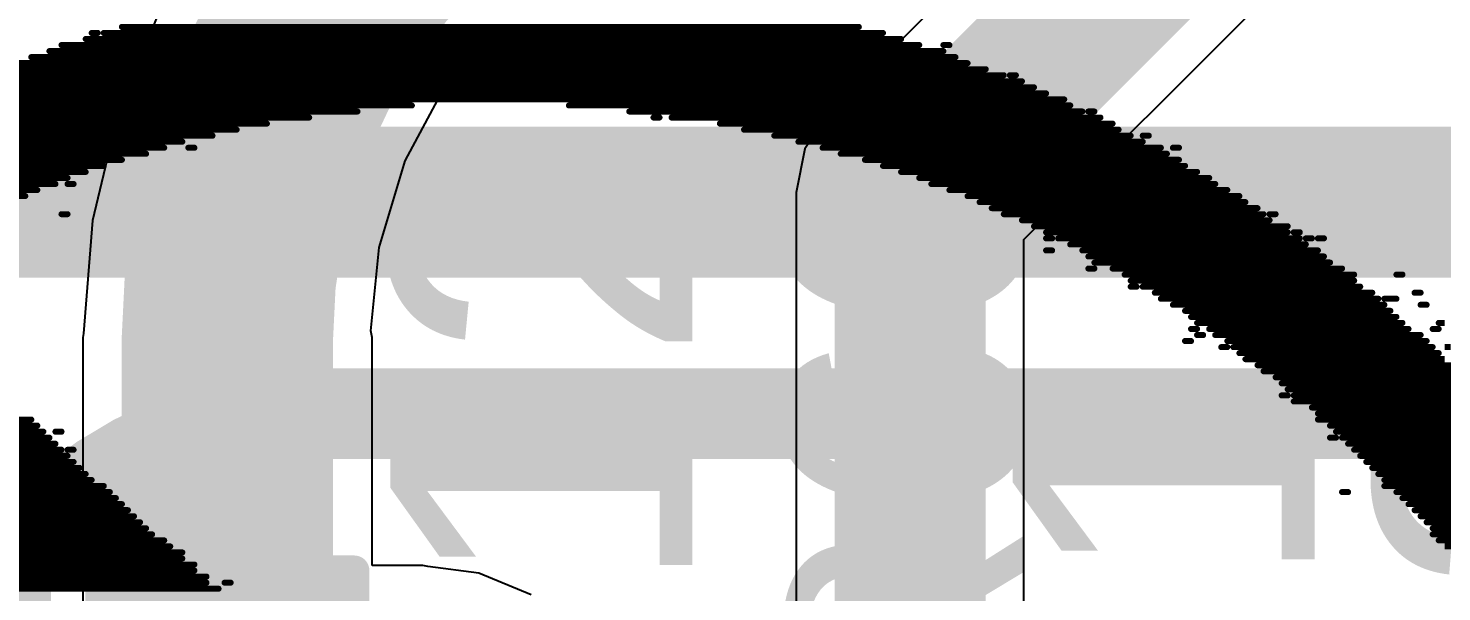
# Model space of a CAD drawing. Header units: millimetres. Extents: x -41 to 155, y -111 to 87.
# Drawn here: x 2.63 to 8.58, y 14.44 to 16.81 of the extents above; entities that cross this region are included whole.
import ezdxf

# ---------------------------------------------------------------- set-up
doc = ezdxf.new("R2010")
doc.units = ezdxf.units.MM
for name, color, linetype in [('BottomLayer', 5, 'Continuous'), ('BottomOverlay', 54, 'Continuous'), ('Mechanical1', 6, 'Continuous'), ('Mechanical2', 216, 'Continuous'), ('TopLayer', 1, 'Continuous'), ('TopOverlay', 2, 'Continuous'), ('TopPaste', 8, 'Continuous'), ('TopSolder', 216, 'Continuous')]:
    doc.layers.add(name, color=color, linetype=linetype)
doc.styles.add('Arial', font='', dxfattribs={"height": 0.2})
doc.styles.get('Arial').set_extended_font_data('Arial')

# ---------------------------------------------------------------- blocks, each defined once
blk = doc.blocks.new('R___0603_43')
at = {"layer": 'TopLayer'}
for points in [[(-0.381, 0.4445), (-0.381, -0.4445), (-1.143, -0.4445), (-1.143, 0.4445)], [(1.143, 0.4445), (1.143, -0.4445), (0.381, -0.4445), (0.381, 0.4445)]]:
    blk.add_hatch(color=1, dxfattribs=at).paths.add_polyline_path(points)
at = {"layer": 'TopPaste'}
for points in [[(-0.381, 0.4445), (-0.381, -0.4445), (-1.143, -0.4445), (-1.143, 0.4445)], [(1.143, 0.4445), (1.143, -0.4445), (0.381, -0.4445), (0.381, 0.4445)]]:
    blk.add_hatch(color=8, dxfattribs=at).paths.add_polyline_path(points)
at = {"layer": 'TopSolder'}
for points in [[(-0.2794, 0.5461), (-0.2794, -0.5461), (-1.2446, -0.5461), (-1.2446, 0.5461)], [(1.2446, 0.5461), (1.2446, -0.5461), (0.2794, -0.5461), (0.2794, 0.5461)]]:
    blk.add_hatch(color=216, dxfattribs=at).paths.add_polyline_path(points)
at = {"layer": 'TopOverlay', "const_width": 0.127}
for points in [[(-1.2192, 0.5334), (1.2192, 0.5334)], [(-1.2192, 0.5334), (-1.2192, -0.5334)], [(1.2192, 0.5334), (1.2192, -0.5334)], [(-1.2192, -0.5334), (1.2192, -0.5334)]]:
    blk.add_lwpolyline(points, dxfattribs=at)
at = {"layer": 'TopOverlay', "const_width": 0.0635}
for points in [[(-1.25095, 0.5334, 1), (-1.18745, 0.5334, 1)], [(-1.25095, 0.5334, 1), (-1.18745, 0.5334, 1)], [(1.18745, 0.5334, 1), (1.25095, 0.5334, 1)], [(1.18745, 0.5334, 1), (1.25095, 0.5334, 1)], [(-1.25095, -0.5334, 1), (-1.18745, -0.5334, 1)], [(-1.25095, -0.5334, 1), (-1.18745, -0.5334, 1)], [(1.18745, -0.5334, 1), (1.25095, -0.5334, 1)], [(1.18745, -0.5334, 1), (1.25095, -0.5334, 1)]]:
    blk.add_lwpolyline(points, format="xyb", close=True, dxfattribs=at)

msp = doc.modelspace()

# ---------------------------------------------------------------- linework, layer by layer
at = {"layer": 'BottomLayer'}
for points, const_width in [([(1.5185, 16.0782), (11.3719, 16.0782)], 0.635), ([(3.8575, 15.1892), (9.7166, 15.1892)], 0.381), ([(-9.7463, 2.2679), (2.6924, 14.7066)], 0.381)]:
    msp.add_lwpolyline(points, dxfattribs=dict(at, const_width=const_width))
at = {"layer": 'BottomLayer', "const_width": 0.381}
msp.add_lwpolyline([(2.6924, 14.7066, -0.198912), (3.8575, 15.1892)], format="xyb", dxfattribs=at)
at = {"layer": 'BottomLayer', "const_width": 0.1905}
for points in [[(3.7623, 15.1892, 1), (3.9528, 15.1892, 1)], [(3.7623, 15.1892, 1), (3.9528, 15.1892, 1)], [(2.5972, 14.7066, 1), (2.7877, 14.7066, 1)], [(2.5972, 14.7066, 1), (2.7877, 14.7066, 1)]]:
    msp.add_lwpolyline(points, format="xyb", close=True, dxfattribs=at)
at = {"layer": 'BottomOverlay', "const_width": 0.0254}
for points in [[(3.0258, 16.8148), (6.1246, 16.8148)], [(2.8734, 16.764), (6.3024, 16.764)], [(2.8988, 16.7894), (2.9242, 16.7894)], [(2.9496, 16.7894), (6.2262, 16.7894)], [(2.721, 16.7132), (6.4802, 16.7132)], [(2.7718, 16.7386), (6.3786, 16.7386)], [(6.4802, 16.7386), (6.5056, 16.7386)], [(2.5178, 16.637), (6.658, 16.637)], [(2.5686, 16.6624), (6.5818, 16.6624)], [(2.6448, 16.6878), (6.531, 16.6878)], [(2.3654, 16.5862), (6.8104, 16.5862)], [(2.4416, 16.6116), (6.7342, 16.6116)], [(6.7596, 16.6116), (6.785, 16.6116)], [(2.2638, 16.5354), (6.912, 16.5354)], [(2.3146, 16.5608), (6.8612, 16.5608)], [(2.086, 16.4592), (4.0164, 16.4592)], [(2.1622, 16.4846), (4.245, 16.4846)], [(2.1876, 16.51), (6.9882, 16.51)], [(4.9054, 16.4846), (7.0136, 16.4846)], [(5.1594, 16.4592), (7.0644, 16.4592)], [(7.0898, 16.4592), (7.1152, 16.4592)], [(1.959, 16.4084), (3.6354, 16.4084)], [(2.0606, 16.4338), (3.8132, 16.4338)], [(5.261, 16.4338), (5.2864, 16.4338)], [(5.3372, 16.4338), (7.1406, 16.4338)], [(5.5404, 16.4084), (7.1914, 16.4084)], [(1.832, 16.3322), (3.2798, 16.3322)], [(1.9082, 16.3576), (3.4068, 16.3576)], [(1.9336, 16.383), (3.5084, 16.383)], [(5.642, 16.383), (7.2168, 16.383)], [(5.769, 16.3576), (7.2676, 16.3576)], [(5.8706, 16.3322), (7.3184, 16.3322)], [(7.3184, 16.3576), (7.3438, 16.3576)], [(1.7558, 16.2814), (3.1274, 16.2814)], [(1.8066, 16.3068), (3.2036, 16.3068)], [(3.3052, 16.3068), (3.3306, 16.3068)], [(5.9722, 16.3068), (7.3946, 16.3068)], [(6.0484, 16.2814), (7.42, 16.2814)], [(7.4454, 16.3068), (7.4708, 16.3068)], [(1.6796, 16.2306), (2.9496, 16.2306)], [(1.705, 16.256), (3.0258, 16.256)], [(6.15, 16.256), (7.4708, 16.256)], [(6.2262, 16.2306), (7.4962, 16.2306)], [(1.5272, 16.1544), (2.7464, 16.1544)], [(1.578, 16.1798), (2.7972, 16.1798)], [(1.6288, 16.2052), (2.8734, 16.2052)], [(2.7972, 16.1544), (2.8226, 16.1544)], [(6.3024, 16.2052), (7.547, 16.2052)], [(6.3786, 16.1798), (7.5978, 16.1798)], [(6.4294, 16.1544), (7.6232, 16.1544)], [(-0.6064, 16.1036), (2.6194, 16.1036)], [(-0.581, 16.129), (2.6702, 16.129)], [(6.5056, 16.129), (7.674, 16.129)], [(6.5818, 16.1036), (7.7248, 16.1036)], [(6.6326, 16.0782), (7.7502, 16.0782)], [(6.6834, 16.0528), (7.801, 16.0528)], [(2.7718, 16.0274), (2.7972, 16.0274)], [(6.7342, 16.0274), (7.8264, 16.0274)], [(6.8104, 16.002), (7.8518, 16.002)], [(6.8612, 15.9766), (7.928, 15.9766)], [(7.8518, 16.0274), (7.8772, 16.0274)], [(6.912, 15.9512), (7.928, 15.9512)], [(6.912, 15.9258), (6.9374, 15.9258)], [(6.9628, 15.9258), (7.9788, 15.9258)], [(7.9534, 15.9512), (7.9788, 15.9512)], [(8.0042, 15.9258), (8.0296, 15.9258)], [(8.055, 15.9258), (8.0804, 15.9258)], [(6.912, 15.875), (6.9374, 15.875)], [(7.0136, 15.9004), (8.0042, 15.9004)], [(7.0644, 15.875), (8.055, 15.875)], [(7.0898, 15.8496), (8.0804, 15.8496)], [(7.0898, 15.7988), (7.1152, 15.7988)], [(7.1152, 15.8242), (8.1058, 15.8242)], [(7.1914, 15.7988), (8.1566, 15.7988)], [(7.2422, 15.7734), (8.2074, 15.7734)], [(7.2676, 15.748), (8.2074, 15.748)], [(8.3852, 15.7734), (8.4106, 15.7734)], [(7.2676, 15.7226), (7.293, 15.7226)], [(7.3184, 15.7226), (8.2328, 15.7226)], [(7.3692, 15.6972), (8.2836, 15.6972)], [(8.4614, 15.6972), (8.4868, 15.6972)], [(7.3946, 15.6718), (8.309, 15.6718)], [(7.4454, 15.6464), (8.3344, 15.6464)], [(7.4962, 15.621), (8.3598, 15.621)], [(8.3344, 15.6718), (8.3852, 15.6718)], [(8.4868, 15.6464), (8.5122, 15.6464)], [(7.5216, 15.5956), (8.3852, 15.5956)], [(7.547, 15.5702), (8.4106, 15.5702)], [(8.563, 15.5702), (8.5884, 15.5702)], [(7.5216, 15.5448), (7.547, 15.5448)], [(7.547, 15.5194), (7.5724, 15.5194)], [(7.5978, 15.5448), (8.436, 15.5448)], [(7.6232, 15.5194), (8.4868, 15.5194)], [(8.5376, 15.5448), (8.563, 15.5448)], [(7.4962, 15.494), (7.5216, 15.494)], [(7.6486, 15.4686), (7.674, 15.4686)], [(7.674, 15.494), (8.5122, 15.494)], [(7.6994, 15.4686), (8.5376, 15.4686)], [(7.7248, 15.4432), (8.563, 15.4432)], [(8.5884, 15.4686), (8.6138, 15.4686)], [(7.7502, 15.4178), (8.5884, 15.4178)], [(7.801, 15.3924), (8.6392, 15.3924)], [(7.8264, 15.367), (8.6392, 15.367)], [(7.8772, 15.3416), (8.6646, 15.3416)], [(7.9026, 15.3162), (8.7408, 15.3162)], [(7.9026, 15.2654), (7.928, 15.2654)], [(7.928, 15.2908), (8.7154, 15.2908)], [(7.9534, 15.2654), (8.7408, 15.2654)], [(7.9534, 15.24), (8.7662, 15.24)], [(8.0296, 15.2146), (8.7916, 15.2146)], [(-1.6478, 15.1638), (2.6448, 15.1638)], [(8.055, 15.1892), (8.817, 15.1892)], [(8.055, 15.1638), (8.817, 15.1638)], [(-1.6986, 15.0876), (2.721, 15.0876)], [(-1.6732, 15.113), (2.6956, 15.113)], [(-1.6478, 15.1384), (2.6702, 15.1384)], [(2.7464, 15.113), (2.7718, 15.113)], [(8.1058, 15.1384), (8.8424, 15.1384)], [(8.1058, 15.0876), (8.1312, 15.0876)], [(8.1312, 15.113), (8.8678, 15.113)], [(8.1566, 15.0876), (8.8932, 15.0876)], [(-1.7494, 15.0622), (2.7464, 15.0622)], [(-1.724, 15.0368), (2.7718, 15.0368)], [(2.7972, 15.0368), (2.8226, 15.0368)], [(8.182, 15.0622), (8.9186, 15.0622)], [(8.2074, 15.0368), (8.944, 15.0368)], [(-1.6732, 15.0114), (2.7972, 15.0114)], [(-1.6224, 14.986), (2.8226, 14.986)], [(8.2328, 15.0114), (8.9694, 15.0114)], [(8.2582, 14.986), (8.9948, 14.986)], [(-1.5462, 14.9606), (2.848, 14.9606)], [(-1.4954, 14.9352), (2.8734, 14.9352)], [(-1.4446, 14.9098), (2.8988, 14.9098)], [(8.2836, 14.9606), (9.0202, 14.9606)], [(8.309, 14.9352), (9.0202, 14.9352)], [(8.3344, 14.9098), (9.0456, 14.9098)], [(-1.3684, 14.8844), (2.9496, 14.8844)], [(-1.3176, 14.859), (2.975, 14.859)], [(8.1566, 14.859), (8.182, 14.859)], [(8.3344, 14.8844), (9.071, 14.8844)], [(8.3852, 14.859), (9.0964, 14.859)], [(-1.2668, 14.8336), (3.0004, 14.8336)], [(-1.1906, 14.8082), (3.0258, 14.8082)], [(8.4106, 14.8336), (9.1218, 14.8336)], [(8.436, 14.8082), (9.1218, 14.8082)], [(-1.1398, 14.7828), (3.0512, 14.7828)], [(-1.089, 14.7574), (3.0766, 14.7574)], [(-1.0128, 14.732), (3.102, 14.732)], [(8.4614, 14.7828), (9.1472, 14.7828)], [(8.4868, 14.7574), (9.1726, 14.7574)], [(8.5122, 14.732), (9.198, 14.732)], [(-0.962, 14.7066), (3.1274, 14.7066)], [(-0.9112, 14.6812), (3.1528, 14.6812)], [(8.5376, 14.7066), (9.2234, 14.7066)], [(8.5376, 14.6812), (9.2234, 14.6812)], [(-0.835, 14.6558), (3.2036, 14.6558)], [(-0.8096, 14.6304), (3.229, 14.6304)], [(8.563, 14.6558), (9.2488, 14.6558)], [(8.5884, 14.6304), (9.2742, 14.6304)], [(-0.7334, 14.605), (3.2798, 14.605)], [(-0.6826, 14.5796), (3.2798, 14.5796)], [(-0.6318, 14.5542), (3.3306, 14.5542)], [(-0.581, 14.5288), (3.3306, 14.5288)], [(-0.5302, 14.5034), (3.3814, 14.5034)], [(-0.4794, 14.478), (3.3814, 14.478)], [(-0.454, 14.4526), (3.4322, 14.4526)], [(3.4576, 14.478), (3.483, 14.478)]]:
    msp.add_lwpolyline(points, dxfattribs=at)
at = {"layer": 'BottomOverlay', "const_width": 0.0127}
for points in [[(3.0195, 16.8148, 1), (3.0322, 16.8148, 1)], [(6.1183, 16.8148, 1), (6.131, 16.8148, 1)], [(2.8671, 16.764, 1), (2.8798, 16.764, 1)], [(2.8925, 16.7894, 1), (2.9052, 16.7894, 1)], [(2.9179, 16.7894, 1), (2.9306, 16.7894, 1)], [(2.9433, 16.7894, 1), (2.956, 16.7894, 1)], [(6.2199, 16.7894, 1), (6.2326, 16.7894, 1)], [(6.2961, 16.764, 1), (6.3088, 16.764, 1)], [(2.7147, 16.7132, 1), (2.7274, 16.7132, 1)], [(2.7655, 16.7386, 1), (2.7782, 16.7386, 1)], [(6.3723, 16.7386, 1), (6.385, 16.7386, 1)], [(6.4739, 16.7386, 1), (6.4866, 16.7386, 1)], [(6.4739, 16.7132, 1), (6.4866, 16.7132, 1)], [(6.4993, 16.7386, 1), (6.512, 16.7386, 1)], [(2.6385, 16.6878, 1), (2.6512, 16.6878, 1)], [(6.5247, 16.6878, 1), (6.5374, 16.6878, 1)], [(6.5755, 16.6624, 1), (6.5882, 16.6624, 1)], [(6.6517, 16.637, 1), (6.6644, 16.637, 1)], [(6.7279, 16.6116, 1), (6.7406, 16.6116, 1)], [(6.7533, 16.6116, 1), (6.766, 16.6116, 1)], [(6.7787, 16.6116, 1), (6.7914, 16.6116, 1)], [(6.8041, 16.5862, 1), (6.8168, 16.5862, 1)], [(6.8549, 16.5608, 1), (6.8676, 16.5608, 1)], [(6.9057, 16.5354, 1), (6.9184, 16.5354, 1)], [(4.0101, 16.4592, 1), (4.0228, 16.4592, 1)], [(4.2387, 16.4846, 1), (4.2514, 16.4846, 1)], [(4.8991, 16.4846, 1), (4.9118, 16.4846, 1)], [(5.1531, 16.4592, 1), (5.1658, 16.4592, 1)], [(6.9819, 16.51, 1), (6.9946, 16.51, 1)], [(7.0073, 16.4846, 1), (7.02, 16.4846, 1)], [(7.0581, 16.4592, 1), (7.0708, 16.4592, 1)], [(7.0835, 16.4592, 1), (7.0962, 16.4592, 1)], [(7.1089, 16.4592, 1), (7.1216, 16.4592, 1)], [(3.6291, 16.4084, 1), (3.6418, 16.4084, 1)], [(3.8069, 16.4338, 1), (3.8196, 16.4338, 1)], [(5.2547, 16.4338, 1), (5.2674, 16.4338, 1)], [(5.2801, 16.4338, 1), (5.2928, 16.4338, 1)], [(5.3309, 16.4338, 1), (5.3436, 16.4338, 1)], [(5.5341, 16.4084, 1), (5.5468, 16.4084, 1)], [(7.1343, 16.4338, 1), (7.147, 16.4338, 1)], [(7.1851, 16.4084, 1), (7.1978, 16.4084, 1)], [(3.2735, 16.3322, 1), (3.2862, 16.3322, 1)], [(3.4005, 16.3576, 1), (3.4132, 16.3576, 1)], [(3.5021, 16.383, 1), (3.5148, 16.383, 1)], [(5.6357, 16.383, 1), (5.6484, 16.383, 1)], [(5.7627, 16.3576, 1), (5.7754, 16.3576, 1)], [(5.8643, 16.3322, 1), (5.877, 16.3322, 1)], [(7.2105, 16.383, 1), (7.2232, 16.383, 1)], [(7.2613, 16.3576, 1), (7.274, 16.3576, 1)], [(7.3121, 16.3576, 1), (7.3248, 16.3576, 1)], [(7.3121, 16.3322, 1), (7.3248, 16.3322, 1)], [(7.3375, 16.3576, 1), (7.3502, 16.3576, 1)], [(3.1211, 16.2814, 1), (3.1338, 16.2814, 1)], [(3.1973, 16.3068, 1), (3.21, 16.3068, 1)], [(3.2989, 16.3068, 1), (3.3116, 16.3068, 1)], [(3.3243, 16.3068, 1), (3.337, 16.3068, 1)], [(5.9659, 16.3068, 1), (5.9786, 16.3068, 1)], [(6.0421, 16.2814, 1), (6.0548, 16.2814, 1)], [(7.3883, 16.3068, 1), (7.401, 16.3068, 1)], [(7.4137, 16.2814, 1), (7.4264, 16.2814, 1)], [(7.4391, 16.3068, 1), (7.4518, 16.3068, 1)], [(7.4645, 16.3068, 1), (7.4772, 16.3068, 1)], [(2.9433, 16.2306, 1), (2.956, 16.2306, 1)], [(3.0195, 16.256, 1), (3.0322, 16.256, 1)], [(6.1437, 16.256, 1), (6.1564, 16.256, 1)], [(6.2199, 16.2306, 1), (6.2326, 16.2306, 1)], [(7.4645, 16.256, 1), (7.4772, 16.256, 1)], [(7.4899, 16.2306, 1), (7.5026, 16.2306, 1)], [(2.7401, 16.1544, 1), (2.7528, 16.1544, 1)], [(2.7909, 16.1798, 1), (2.8036, 16.1798, 1)], [(2.7909, 16.1544, 1), (2.8036, 16.1544, 1)], [(2.8163, 16.1544, 1), (2.829, 16.1544, 1)], [(2.8671, 16.2052, 1), (2.8798, 16.2052, 1)], [(6.2961, 16.2052, 1), (6.3088, 16.2052, 1)], [(6.3723, 16.1798, 1), (6.385, 16.1798, 1)], [(6.4231, 16.1544, 1), (6.4358, 16.1544, 1)], [(7.5407, 16.2052, 1), (7.5534, 16.2052, 1)], [(7.5915, 16.1798, 1), (7.6042, 16.1798, 1)], [(7.6169, 16.1544, 1), (7.6296, 16.1544, 1)], [(2.6131, 16.1036, 1), (2.6258, 16.1036, 1)], [(2.6639, 16.129, 1), (2.6766, 16.129, 1)], [(6.4993, 16.129, 1), (6.512, 16.129, 1)], [(6.5755, 16.1036, 1), (6.5882, 16.1036, 1)], [(7.6677, 16.129, 1), (7.6804, 16.129, 1)], [(7.7185, 16.1036, 1), (7.7312, 16.1036, 1)], [(6.6263, 16.0782, 1), (6.639, 16.0782, 1)], [(6.6771, 16.0528, 1), (6.6898, 16.0528, 1)], [(7.7439, 16.0782, 1), (7.7566, 16.0782, 1)], [(7.7947, 16.0528, 1), (7.8074, 16.0528, 1)], [(2.7655, 16.0274, 1), (2.7782, 16.0274, 1)], [(2.7909, 16.0274, 1), (2.8036, 16.0274, 1)], [(6.7279, 16.0274, 1), (6.7406, 16.0274, 1)], [(6.8041, 16.002, 1), (6.8168, 16.002, 1)], [(6.8549, 15.9766, 1), (6.8676, 15.9766, 1)], [(7.8201, 16.0274, 1), (7.8328, 16.0274, 1)], [(7.8455, 16.0274, 1), (7.8582, 16.0274, 1)], [(7.8455, 16.002, 1), (7.8582, 16.002, 1)], [(7.8709, 16.0274, 1), (7.8836, 16.0274, 1)], [(7.9217, 15.9766, 1), (7.9344, 15.9766, 1)], [(6.9057, 15.9512, 1), (6.9184, 15.9512, 1)], [(6.9057, 15.9258, 1), (6.9184, 15.9258, 1)], [(6.9311, 15.9258, 1), (6.9438, 15.9258, 1)], [(6.9565, 15.9258, 1), (6.9692, 15.9258, 1)], [(7.9217, 15.9512, 1), (7.9344, 15.9512, 1)], [(7.9471, 15.9512, 1), (7.9598, 15.9512, 1)], [(7.9725, 15.9512, 1), (7.9852, 15.9512, 1)], [(7.9725, 15.9258, 1), (7.9852, 15.9258, 1)], [(7.9979, 15.9258, 1), (8.0106, 15.9258, 1)], [(8.0233, 15.9258, 1), (8.036, 15.9258, 1)], [(8.0487, 15.9258, 1), (8.0614, 15.9258, 1)], [(8.0741, 15.9258, 1), (8.0868, 15.9258, 1)], [(6.9057, 15.875, 1), (6.9184, 15.875, 1)], [(6.9311, 15.875, 1), (6.9438, 15.875, 1)], [(7.0073, 15.9004, 1), (7.02, 15.9004, 1)], [(7.0581, 15.875, 1), (7.0708, 15.875, 1)], [(7.9979, 15.9004, 1), (8.0106, 15.9004, 1)], [(8.0487, 15.875, 1), (8.0614, 15.875, 1)], [(7.0835, 15.8496, 1), (7.0962, 15.8496, 1)], [(7.0835, 15.7988, 1), (7.0962, 15.7988, 1)], [(7.1089, 15.8242, 1), (7.1216, 15.8242, 1)], [(7.1089, 15.7988, 1), (7.1216, 15.7988, 1)], [(7.1851, 15.7988, 1), (7.1978, 15.7988, 1)], [(8.0741, 15.8496, 1), (8.0868, 15.8496, 1)], [(8.0995, 15.8242, 1), (8.1122, 15.8242, 1)], [(8.1503, 15.7988, 1), (8.163, 15.7988, 1)], [(7.2359, 15.7734, 1), (7.2486, 15.7734, 1)], [(7.2613, 15.748, 1), (7.274, 15.748, 1)], [(8.2011, 15.7734, 1), (8.2138, 15.7734, 1)], [(8.2011, 15.748, 1), (8.2138, 15.748, 1)], [(8.3789, 15.7734, 1), (8.3916, 15.7734, 1)], [(8.4043, 15.7734, 1), (8.417, 15.7734, 1)], [(7.2613, 15.7226, 1), (7.274, 15.7226, 1)], [(7.2867, 15.7226, 1), (7.2994, 15.7226, 1)], [(7.3121, 15.7226, 1), (7.3248, 15.7226, 1)], [(7.3629, 15.6972, 1), (7.3756, 15.6972, 1)], [(8.2265, 15.7226, 1), (8.2392, 15.7226, 1)], [(8.2773, 15.6972, 1), (8.29, 15.6972, 1)], [(8.4551, 15.6972, 1), (8.4678, 15.6972, 1)], [(8.4805, 15.6972, 1), (8.4932, 15.6972, 1)], [(7.3883, 15.6718, 1), (7.401, 15.6718, 1)], [(7.4391, 15.6464, 1), (7.4518, 15.6464, 1)], [(7.4899, 15.621, 1), (7.5026, 15.621, 1)], [(8.3027, 15.6718, 1), (8.3154, 15.6718, 1)], [(8.3281, 15.6718, 1), (8.3408, 15.6718, 1)], [(8.3281, 15.6464, 1), (8.3408, 15.6464, 1)], [(8.3535, 15.621, 1), (8.3662, 15.621, 1)], [(8.3789, 15.6718, 1), (8.3916, 15.6718, 1)], [(8.4805, 15.6464, 1), (8.4932, 15.6464, 1)], [(8.5059, 15.6464, 1), (8.5186, 15.6464, 1)], [(7.5153, 15.5956, 1), (7.528, 15.5956, 1)], [(7.5407, 15.5702, 1), (7.5534, 15.5702, 1)], [(8.3789, 15.5956, 1), (8.3916, 15.5956, 1)], [(8.4043, 15.5702, 1), (8.417, 15.5702, 1)], [(8.5567, 15.5702, 1), (8.5694, 15.5702, 1)], [(7.5153, 15.5448, 1), (7.528, 15.5448, 1)], [(7.5407, 15.5448, 1), (7.5534, 15.5448, 1)], [(7.5407, 15.5194, 1), (7.5534, 15.5194, 1)], [(7.5661, 15.5194, 1), (7.5788, 15.5194, 1)], [(7.5915, 15.5448, 1), (7.6042, 15.5448, 1)], [(7.6169, 15.5194, 1), (7.6296, 15.5194, 1)], [(8.4297, 15.5448, 1), (8.4424, 15.5448, 1)], [(8.4805, 15.5194, 1), (8.4932, 15.5194, 1)], [(8.5313, 15.5448, 1), (8.544, 15.5448, 1)], [(8.5567, 15.5448, 1), (8.5694, 15.5448, 1)], [(7.4899, 15.494, 1), (7.5026, 15.494, 1)], [(7.5153, 15.494, 1), (7.528, 15.494, 1)], [(7.6423, 15.4686, 1), (7.655, 15.4686, 1)], [(7.6677, 15.494, 1), (7.6804, 15.494, 1)], [(7.6677, 15.4686, 1), (7.6804, 15.4686, 1)], [(7.6931, 15.4686, 1), (7.7058, 15.4686, 1)], [(7.7185, 15.4432, 1), (7.7312, 15.4432, 1)], [(8.5059, 15.494, 1), (8.5186, 15.494, 1)], [(8.5313, 15.4686, 1), (8.544, 15.4686, 1)], [(8.5567, 15.4432, 1), (8.5694, 15.4432, 1)], [(7.7439, 15.4178, 1), (7.7566, 15.4178, 1)], [(7.7947, 15.3924, 1), (7.8074, 15.3924, 1)], [(7.8201, 15.367, 1), (7.8328, 15.367, 1)], [(7.8709, 15.3416, 1), (7.8836, 15.3416, 1)], [(7.8963, 15.3162, 1), (7.909, 15.3162, 1)], [(7.8963, 15.2654, 1), (7.909, 15.2654, 1)], [(7.9217, 15.2908, 1), (7.9344, 15.2908, 1)], [(7.9217, 15.2654, 1), (7.9344, 15.2654, 1)], [(7.9471, 15.2654, 1), (7.9598, 15.2654, 1)], [(7.9471, 15.24, 1), (7.9598, 15.24, 1)], [(8.0233, 15.2146, 1), (8.036, 15.2146, 1)], [(2.6385, 15.1638, 1), (2.6512, 15.1638, 1)], [(8.0487, 15.1892, 1), (8.0614, 15.1892, 1)], [(8.0487, 15.1638, 1), (8.0614, 15.1638, 1)], [(2.6639, 15.1384, 1), (2.6766, 15.1384, 1)], [(2.6893, 15.113, 1), (2.702, 15.113, 1)], [(2.7147, 15.0876, 1), (2.7274, 15.0876, 1)], [(2.7401, 15.113, 1), (2.7528, 15.113, 1)], [(2.7655, 15.113, 1), (2.7782, 15.113, 1)], [(8.0995, 15.1384, 1), (8.1122, 15.1384, 1)], [(8.0995, 15.0876, 1), (8.1122, 15.0876, 1)], [(8.1249, 15.113, 1), (8.1376, 15.113, 1)], [(8.1249, 15.0876, 1), (8.1376, 15.0876, 1)], [(8.1503, 15.0876, 1), (8.163, 15.0876, 1)], [(2.7401, 15.0622, 1), (2.7528, 15.0622, 1)], [(2.7655, 15.0368, 1), (2.7782, 15.0368, 1)], [(2.7909, 15.0368, 1), (2.8036, 15.0368, 1)], [(2.8163, 15.0368, 1), (2.829, 15.0368, 1)], [(8.1757, 15.0622, 1), (8.1884, 15.0622, 1)], [(8.2011, 15.0368, 1), (8.2138, 15.0368, 1)], [(2.7909, 15.0114, 1), (2.8036, 15.0114, 1)], [(2.8163, 14.986, 1), (2.829, 14.986, 1)], [(8.2265, 15.0114, 1), (8.2392, 15.0114, 1)], [(8.2519, 14.986, 1), (8.2646, 14.986, 1)], [(2.8417, 14.9606, 1), (2.8544, 14.9606, 1)], [(2.8671, 14.9352, 1), (2.8798, 14.9352, 1)], [(2.8925, 14.9098, 1), (2.9052, 14.9098, 1)], [(8.2773, 14.9606, 1), (8.29, 14.9606, 1)], [(8.3027, 14.9352, 1), (8.3154, 14.9352, 1)], [(8.3281, 14.9098, 1), (8.3408, 14.9098, 1)], [(2.9433, 14.8844, 1), (2.956, 14.8844, 1)], [(2.9687, 14.859, 1), (2.9814, 14.859, 1)], [(8.1503, 14.859, 1), (8.163, 14.859, 1)], [(8.1757, 14.859, 1), (8.1884, 14.859, 1)], [(8.3281, 14.8844, 1), (8.3408, 14.8844, 1)], [(8.3789, 14.859, 1), (8.3916, 14.859, 1)], [(2.9941, 14.8336, 1), (3.0068, 14.8336, 1)], [(3.0195, 14.8082, 1), (3.0322, 14.8082, 1)], [(8.4043, 14.8336, 1), (8.417, 14.8336, 1)], [(8.4297, 14.8082, 1), (8.4424, 14.8082, 1)], [(3.0449, 14.7828, 1), (3.0576, 14.7828, 1)], [(3.0703, 14.7574, 1), (3.083, 14.7574, 1)], [(3.0957, 14.732, 1), (3.1084, 14.732, 1)], [(8.4551, 14.7828, 1), (8.4678, 14.7828, 1)], [(8.4805, 14.7574, 1), (8.4932, 14.7574, 1)], [(8.5059, 14.732, 1), (8.5186, 14.732, 1)], [(3.1211, 14.7066, 1), (3.1338, 14.7066, 1)], [(3.1465, 14.6812, 1), (3.1592, 14.6812, 1)], [(8.5313, 14.7066, 1), (8.544, 14.7066, 1)], [(8.5313, 14.6812, 1), (8.544, 14.6812, 1)], [(3.1973, 14.6558, 1), (3.21, 14.6558, 1)], [(3.2227, 14.6304, 1), (3.2354, 14.6304, 1)], [(8.5567, 14.6558, 1), (8.5694, 14.6558, 1)], [(3.2735, 14.605, 1), (3.2862, 14.605, 1)], [(3.2735, 14.5796, 1), (3.2862, 14.5796, 1)], [(3.3243, 14.5542, 1), (3.337, 14.5542, 1)], [(3.3243, 14.5288, 1), (3.337, 14.5288, 1)], [(3.3751, 14.5034, 1), (3.3878, 14.5034, 1)], [(3.3751, 14.478, 1), (3.3878, 14.478, 1)], [(3.4259, 14.4526, 1), (3.4386, 14.4526, 1)], [(3.4513, 14.478, 1), (3.464, 14.478, 1)], [(3.4767, 14.478, 1), (3.4894, 14.478, 1)]]:
    msp.add_lwpolyline(points, format="xyb", close=True, dxfattribs=at)
at = {"layer": 'Mechanical1', "const_width": 0.254}
msp.add_lwpolyline([(-26.7326, 19.8284, -3.064051), (-27.0164, -19.4272)], format="xyb", dxfattribs=at)
at = {"layer": 'Mechanical2', "const_width": 0.254}
msp.add_lwpolyline([(-27.7733, 19.435, -3.216016), (-28.067, -19.0083)], format="xyb", dxfattribs=at)
at = {"layer": 'TopLayer'}
for p, q in [((8.8306, 19.2872), (6.001, 16.4576)), ((6.8189, 15.9203), (9.5082, 18.6096)), ((3.206, 16.9374), (3.017, 16.4813)), ((4.3968, 16.5866), (4.5581, 16.7831)), ((4.5581, 16.7831), (4.5892, 16.8163)), ((4.2175, 16.2512), (4.3968, 16.5866)), ((3.017, 16.4813), (2.9017, 16.0011)), ((6.001, 16.4576), (5.8972, 16.3021)), ((5.8972, 16.3021), (5.8607, 16.1188)), ((4.1071, 15.8873), (4.2175, 16.2512)), ((5.8607, 16.1188), (5.8607, 13.5992)), ((2.9017, 16.0011), (2.8643, 15.5255)), ((4.0726, 15.5369), (4.1071, 15.8873)), ((6.8189, 13.5992), (6.8189, 15.9203)), ((2.8643, 15.5255), (2.861, 15.5089)), ((4.0782, 15.5089), (4.0726, 15.5369)), ((2.861, 15.5089), (2.861, 14.0716)), ((4.0782, 14.5507), (4.0782, 15.5089)), ((4.2908, 14.5507), (4.0782, 14.5507)), ((4.3118, 14.5465), (4.2908, 14.5507)), ((4.5267, 14.5182), (4.3118, 14.5465)), ((4.7464, 14.4272), (4.5267, 14.5182))]:
    msp.add_line(p, q, dxfattribs=at)
for points, const_width in [([(6.3398, 16.1188), (9.1694, 18.9484)], 0.635), ([(6.3398, 12.9642), (6.3398, 16.1188)], 0.635), ([(3.4696, 14.0716), (3.4696, 15.5089)], 0.889)]:
    msp.add_lwpolyline(points, dxfattribs=dict(at, const_width=const_width))
for points, const_width in [([(3.4696, 15.5089, -0.198912), (4.2135, 17.305)], 0.889), ([(2.5473, 17.2285, -0.198912), (0.7513, 16.4846)], 0.381)]:
    msp.add_lwpolyline(points, format="xyb", dxfattribs=dict(at, const_width=const_width))
for points, const_width in [([(6.181, 16.1188, 1), (6.4985, 16.1188, 1)], 0.3175), ([(6.181, 16.1188, 1), (6.4985, 16.1188, 1)], 0.3175), ([(3.2473, 15.5089, 1), (3.6918, 15.5089, 1)], 0.4445), ([(3.2473, 15.5089, 1), (3.6918, 15.5089, 1)], 0.4445), ([(3.2473, 14.0716, 1), (3.6918, 14.0716, 1)], 0.4445)]:
    msp.add_lwpolyline(points, format="xyb", close=True, dxfattribs=dict(at, const_width=const_width))

# ---------------------------------------------------------------- block references
at = {"rotation": 90}
msp.add_blockref('R___0603_43', (3.4696, 13.3096), dxfattribs=at)

# ---------------------------------------------------------------- texts
at = {"layer": 'TopOverlay', "style": 'Arial'}
for s, height, p in [('SB12', 1.27, (5.425, 12.0508)), ('R66', 1.016, (6.8222, 13.7182)), ('SB1', 1.27, (8.0412, 12.0748)), ('SB3', 1.27, (9.5652, 12.0575)), ('R67', 1.016, (2.7275, 12.2962))]:
    msp.add_text(s, height=height, rotation=90, dxfattribs=at).set_placement(p)

doc.saveas('drawing.dxf')
